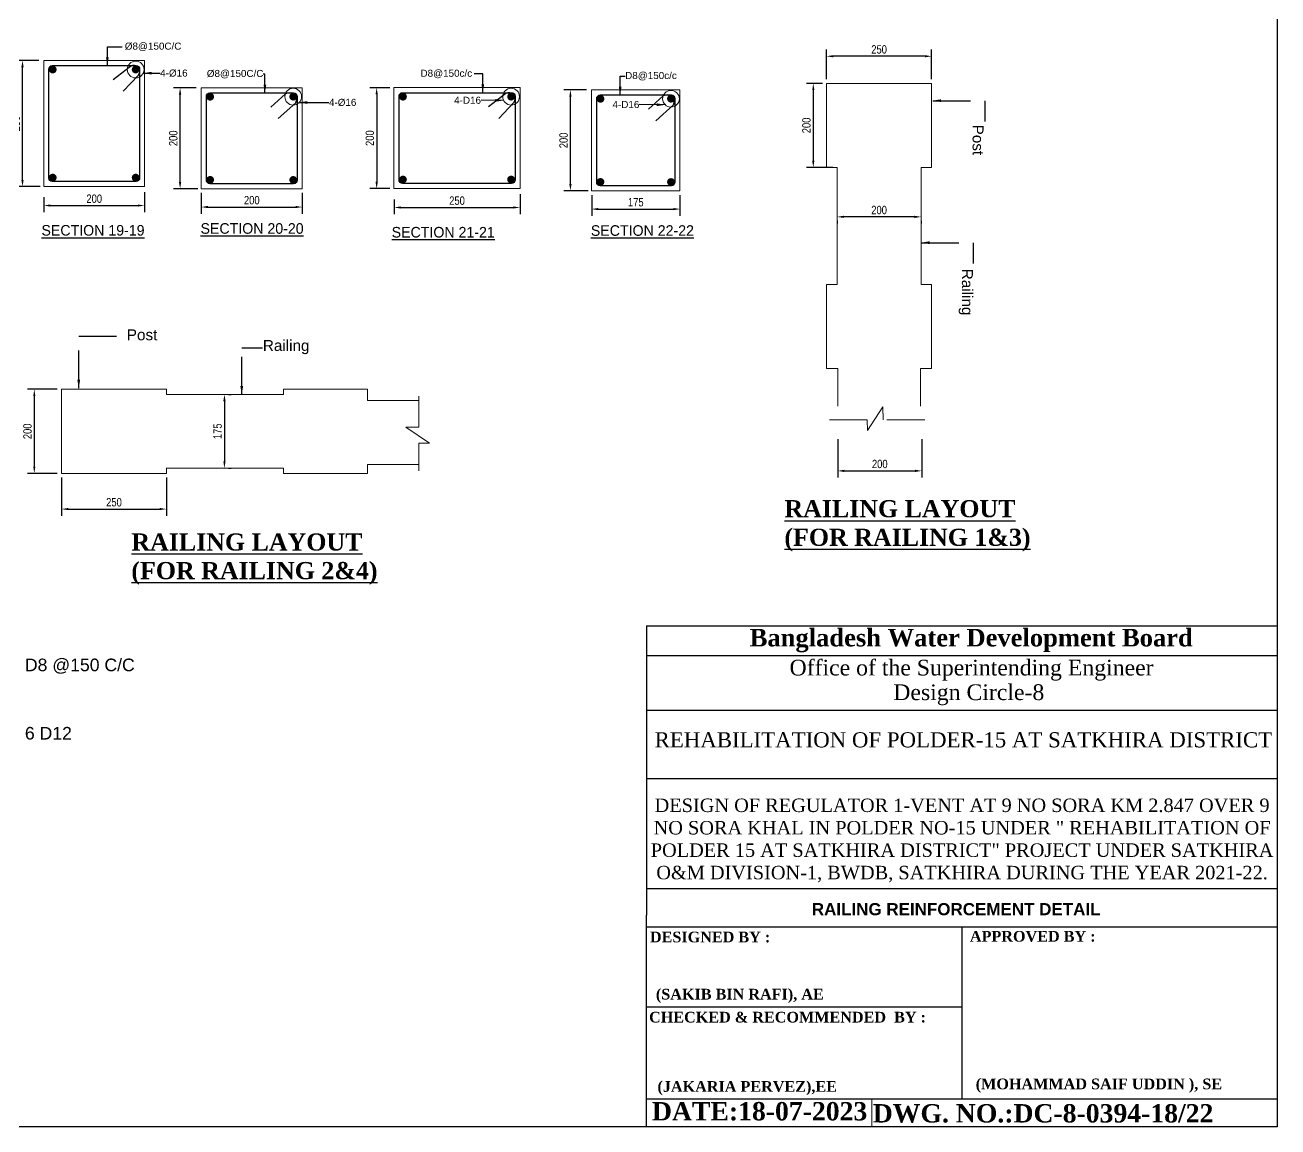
# Model space of a CAD drawing. Extents: x -426260 to 2055400, y -4304674 to -305611.
# Drawn here: x 1138926 to 1153834, y -1922288 to -1909179 of the extents above; entities that cross this region are included whole.
import ezdxf

# ---------------------------------------------------------------- set-up
doc = ezdxf.new("R2010")
doc.units = 0
doc.header["$LTSCALE"] = 300
doc.header["$MEASUREMENT"] = 0
doc.header["$PDMODE"] = 3
doc.linetypes.add('DASHED', pattern=[0.75, 0.5, -0.25])
doc.layers.get('DEFPOINTS').update_dxf_attribs({"linetype": 'CONTINUOUS'})
doc.layers.add('Dim', color=7, linetype='CONTINUOUS', lineweight=9)
doc.layers.add('ROD', color=1, linetype='CONTINUOUS', lineweight=30)
for name, color, linetype in [('LINE', 7, 'CONTINUOUS'), ('REINF.', 1, 'CONTINUOUS'), ('TEXT', 10, 'CONTINUOUS')]:
    doc.layers.add(name, color=color, linetype=linetype)
doc.styles.add('Arial', font='arial.ttf')
doc.styles.add('DIM', font='isocp3.shx')
doc.styles.add('SH-T2', font='arial.ttf', dxfattribs={"width": 0.8})
doc.styles.add('style1', font='times.ttf')
doc.styles.add('text', font='ARIALN.TTF', dxfattribs={"height": 1.6})
doc.dimstyles.new('dim_50', dxfattribs={"dimtxt": 100, "dimasz": 100, "dimexe": 50, "dimexo": 30, "dimgap": 30, "dimtad": 1, "dimdec": 0, "dimzin": 0, "dimdsep": 46, "dimtxsty": 'DIM', "dimcen": 0.09, "dimclrd": 5, "dimclre": 5, "dimclrt": 7, "dimadec": 0, "dimazin": 0, "dimtfac": 1, "dimtdec": 0, "dimtmove": 0, "dimatfit": 3, "dimfxl": 1, "dimtolj": 1, "dimtzin": 0, "dimarcsym": 1})
doc.dimstyles.get("Standard").update_dxf_attribs({"dimtxt": 75, "dimasz": 75, "dimexe": 60, "dimexo": 60, "dimgap": 100, "dimtad": 1, "dimdec": 0, "dimzin": 0, "dimdsep": 46, "dimtxsty": 'style1', "dimcen": 0.09, "dimclrd": 5, "dimclre": 5, "dimadec": 0, "dimazin": 0, "dimtfac": 1, "dimtdec": 0, "dimtofl": 0, "dimtmove": 0, "dimatfit": 3, "dimfxl": 1, "dimtolj": 1, "dimtzin": 0, "dimarcsym": 0})

# ---------------------------------------------------------------- blocks, each defined once
blk = doc.blocks.new('*D623')
at = {"layer": 'DEFPOINTS', "color": 0, "transparency": 16777216}
for p in [(1148596, -1914057), (1149596, -1914057), (1149596, -1914483)]:
    blk.add_point(p, dxfattribs=at)
at = {"layer": 'LINE', "color": 5, "lineweight": -2, "transparency": 16777216}
for p, q in [((1148596, -1914107), (1148596, -1914563)), ((1149596, -1914107), (1149596, -1914563)), ((1148676, -1914483), (1149516, -1914483))]:
    blk.add_line(p, q, dxfattribs=at)
at = {"layer": 'LINE', "color": 5, "transparency": 16777216}
for points in [[(1148676, -1914469), (1148676, -1914496), (1148596, -1914483)], [(1149516, -1914469), (1149516, -1914496), (1149596, -1914483)]]:
    blk.add_solid(points, dxfattribs=at)
at = {"layer": 'LINE', "color": 7, "transparency": 16777216, "insert": (1149096, -1914401), "char_height": 100, "attachment_point": 5, "style": 'SH-T2'}
blk.add_mtext('\\A1;200', dxfattribs=at)
blk = doc.blocks.new('*D624')
at = {"layer": 'DEFPOINTS', "color": 0, "transparency": 16777216}
for p in [(1148588, -1911459), (1148588, -1911461), (1149588, -1911459)]:
    blk.add_point(p, dxfattribs=at)
at = {"layer": 'LINE', "color": 5, "lineweight": -2, "transparency": 16777216}
for p, q in [((1149508, -1911461), (1148668, -1911461)), ((1148588, -1911509), (1148588, -1911541)), ((1149588, -1911509), (1149588, -1911541))]:
    blk.add_line(p, q, dxfattribs=at)
at = {"layer": 'LINE', "color": 5, "transparency": 16777216}
for points in [[(1148668, -1911447), (1148668, -1911474), (1148588, -1911461)], [(1149508, -1911447), (1149508, -1911474), (1149588, -1911461)]]:
    blk.add_solid(points, dxfattribs=at)
at = {"layer": 'LINE', "color": 7, "transparency": 16777216, "insert": (1149088, -1911380), "char_height": 100, "attachment_point": 5, "style": 'SH-T2'}
blk.add_mtext('\\A1;200', dxfattribs=at)
blk = doc.blocks.new('*D625')
at = {"layer": 'DEFPOINTS', "color": 0, "transparency": 16777216}
for p in [(1148463, -1909550), (1148463, -1909873), (1149713, -1909873)]:
    blk.add_point(p, dxfattribs=at)
at = {"layer": 'LINE', "color": 5, "lineweight": -2, "transparency": 16777216}
for p, q in [((1148463, -1909823), (1148463, -1909470)), ((1149633, -1909550), (1148543, -1909550)), ((1149713, -1909823), (1149713, -1909470))]:
    blk.add_line(p, q, dxfattribs=at)
at = {"layer": 'LINE', "color": 5, "transparency": 16777216}
for points in [[(1148543, -1909537), (1148543, -1909563), (1148463, -1909550)], [(1149633, -1909537), (1149633, -1909563), (1149713, -1909550)]]:
    blk.add_solid(points, dxfattribs=at)
at = {"layer": 'LINE', "color": 7, "transparency": 16777216, "insert": (1149088, -1909469), "char_height": 100, "attachment_point": 5, "style": 'SH-T2'}
blk.add_mtext('\\A1;250', dxfattribs=at)
blk = doc.blocks.new('*D626')
at = {"layer": 'DEFPOINTS', "color": 0, "transparency": 16777216}
for p in [(1138896, -1909601), (1139138, -1909601), (1139157, -1911101)]:
    blk.add_point(p, dxfattribs=at)
at = {"layer": 'LINE', "color": 5, "lineweight": -2, "transparency": 16777216}
for p, q in [((1139088, -1909601), (1138816, -1909601)), ((1138896, -1911021), (1138896, -1909681)), ((1139107, -1911101), (1138816, -1911101))]:
    blk.add_line(p, q, dxfattribs=at)
at = {"layer": 'LINE', "color": 5, "transparency": 16777216}
for points in [[(1138882, -1909681), (1138909, -1909681), (1138896, -1909601)], [(1138882, -1911021), (1138909, -1911021), (1138896, -1911101)]]:
    blk.add_solid(points, dxfattribs=at)
at = {"layer": 'LINE', "color": 7, "transparency": 16777216, "insert": (1138815, -1910351), "char_height": 100, "attachment_point": 5, "rotation": 90, "style": 'SH-T2'}
blk.add_mtext('\\A1;250', dxfattribs=at)
blk = doc.blocks.new('*D627')
at = {"layer": 'DEFPOINTS', "color": 0, "transparency": 16777216}
for p in [(1139148, -1911177), (1140349, -1911116), (1140349, -1911326)]:
    blk.add_point(p, dxfattribs=at)
at = {"layer": 'LINE', "color": 5, "lineweight": -2, "transparency": 16777216}
for p, q in [((1140349, -1911166), (1140349, -1911406)), ((1139148, -1911227), (1139148, -1911406)), ((1139228, -1911326), (1140269, -1911326))]:
    blk.add_line(p, q, dxfattribs=at)
at = {"layer": 'LINE', "color": 5, "transparency": 16777216}
for points in [[(1139228, -1911313), (1139228, -1911339), (1139148, -1911326)], [(1140269, -1911313), (1140269, -1911339), (1140349, -1911326)]]:
    blk.add_solid(points, dxfattribs=at)
at = {"layer": 'LINE', "color": 7, "transparency": 16777216, "insert": (1139749, -1911245), "char_height": 100, "attachment_point": 5, "style": 'SH-T2'}
blk.add_mtext('\\A1;200', dxfattribs=at)
blk = doc.blocks.new('*D628')
at = {"layer": 'DEFPOINTS', "color": 0, "transparency": 16777216}
for p in [(1140771, -1909926), (1141013, -1909926), (1141032, -1911126)]:
    blk.add_point(p, dxfattribs=at)
at = {"layer": 'LINE', "color": 5, "lineweight": -2, "transparency": 16777216}
for p, q in [((1140963, -1909926), (1140691, -1909926)), ((1140771, -1911046), (1140771, -1910006)), ((1140982, -1911126), (1140691, -1911126))]:
    blk.add_line(p, q, dxfattribs=at)
at = {"layer": 'LINE', "color": 5, "transparency": 16777216}
for points in [[(1140757, -1910006), (1140784, -1910006), (1140771, -1909926)], [(1140757, -1911046), (1140784, -1911046), (1140771, -1911126)]]:
    blk.add_solid(points, dxfattribs=at)
at = {"layer": 'LINE', "color": 7, "transparency": 16777216, "insert": (1140690, -1910526), "char_height": 100, "attachment_point": 5, "rotation": 90, "style": 'SH-T2'}
blk.add_mtext('\\A1;200', dxfattribs=at)
blk = doc.blocks.new('*D629')
at = {"layer": 'DEFPOINTS', "color": 0, "transparency": 16777216}
for p in [(1141023, -1911126), (1142224, -1911126), (1142224, -1911344)]:
    blk.add_point(p, dxfattribs=at)
at = {"layer": 'LINE', "color": 5, "lineweight": -2, "transparency": 16777216}
for p, q in [((1141023, -1911176), (1141023, -1911424)), ((1142224, -1911176), (1142224, -1911424)), ((1141103, -1911344), (1142144, -1911344))]:
    blk.add_line(p, q, dxfattribs=at)
at = {"layer": 'LINE', "color": 5, "transparency": 16777216}
for points in [[(1141103, -1911330), (1141103, -1911357), (1141023, -1911344)], [(1142144, -1911330), (1142144, -1911357), (1142224, -1911344)]]:
    blk.add_solid(points, dxfattribs=at)
at = {"layer": 'LINE', "color": 7, "transparency": 16777216, "insert": (1141624, -1911263), "char_height": 100, "attachment_point": 5, "style": 'SH-T2'}
blk.add_mtext('\\A1;200', dxfattribs=at)
blk = doc.blocks.new('*D656')
at = {"layer": 'DEFPOINTS', "color": 0, "linetype": 'Continuous', "ltscale": 3, "transparency": 16777216}
for p in [(1141296, -1913574), (1141296, -1914449), (1141298, -1914449)]:
    blk.add_point(p, dxfattribs=at)
at = {"layer": 'REINF.', "color": 5, "linetype": 'Continuous', "lineweight": -2, "ltscale": 3, "transparency": 16777216}
for p, q in [((1141346, -1913574), (1141378, -1913574)), ((1141298, -1913654), (1141298, -1914369)), ((1141346, -1914449), (1141378, -1914449))]:
    blk.add_line(p, q, dxfattribs=at)
at = {"layer": 'REINF.', "color": 5, "linetype": 'Continuous', "ltscale": 3, "transparency": 16777216}
for points in [[(1141285, -1913654), (1141312, -1913654), (1141298, -1913574)], [(1141285, -1914369), (1141312, -1914369), (1141298, -1914449)]]:
    blk.add_solid(points, dxfattribs=at)
at = {"layer": 'REINF.', "color": 7, "linetype": 'Continuous', "lineweight": 9, "ltscale": 3, "transparency": 16777216, "insert": (1141217, -1914012), "char_height": 100, "attachment_point": 5, "rotation": 90, "style": 'SH-T2'}
blk.add_mtext('\\A1;175', dxfattribs=at)
blk = doc.blocks.new('*D657')
at = {"layer": 'DEFPOINTS', "color": 0, "transparency": 16777216}
for p in [(1139359, -1913512), (1139036, -1914512), (1139359, -1914512)]:
    blk.add_point(p, dxfattribs=at)
at = {"layer": 'LINE', "color": 5, "lineweight": -2, "transparency": 16777216}
for p, q in [((1139309, -1913512), (1138956, -1913512)), ((1139036, -1913592), (1139036, -1914432)), ((1139309, -1914512), (1138956, -1914512))]:
    blk.add_line(p, q, dxfattribs=at)
at = {"layer": 'LINE', "color": 5, "transparency": 16777216}
for points in [[(1139023, -1913592), (1139049, -1913592), (1139036, -1913512)], [(1139023, -1914432), (1139049, -1914432), (1139036, -1914512)]]:
    blk.add_solid(points, dxfattribs=at)
at = {"layer": 'LINE', "color": 7, "transparency": 16777216, "insert": (1138955, -1914012), "char_height": 100, "attachment_point": 5, "rotation": 90, "style": 'SH-T2'}
blk.add_mtext('\\A1;200', dxfattribs=at)
blk = doc.blocks.new('*D658')
at = {"layer": 'DEFPOINTS', "color": 0, "transparency": 16777216}
for p in [(1139359, -1914512), (1140609, -1914512), (1140609, -1914937)]:
    blk.add_point(p, dxfattribs=at)
at = {"layer": 'LINE', "color": 5, "lineweight": -2, "transparency": 16777216}
for p, q in [((1139359, -1914562), (1139359, -1915017)), ((1140609, -1914562), (1140609, -1915017)), ((1139439, -1914937), (1140529, -1914937))]:
    blk.add_line(p, q, dxfattribs=at)
at = {"layer": 'LINE', "color": 5, "transparency": 16777216}
for points in [[(1139439, -1914924), (1139439, -1914950), (1139359, -1914937)], [(1140529, -1914924), (1140529, -1914950), (1140609, -1914937)]]:
    blk.add_solid(points, dxfattribs=at)
at = {"layer": 'LINE', "color": 7, "transparency": 16777216, "insert": (1139984, -1914856), "char_height": 100, "attachment_point": 5, "style": 'SH-T2'}
blk.add_mtext('\\A1;250', dxfattribs=at)
blk = doc.blocks.new('*D666')
at = {"layer": 'DEFPOINTS', "color": 0, "transparency": 16777216}
for p in [(1143316, -1911203), (1144816, -1911139), (1144816, -1911349)]:
    blk.add_point(p, dxfattribs=at)
at = {"layer": 'LINE', "color": 5, "lineweight": -2, "transparency": 16777216}
for p, q in [((1144816, -1911189), (1144816, -1911429)), ((1143316, -1911253), (1143316, -1911429)), ((1143396, -1911349), (1144736, -1911349))]:
    blk.add_line(p, q, dxfattribs=at)
at = {"layer": 'LINE', "color": 5, "transparency": 16777216}
for points in [[(1143396, -1911336), (1143396, -1911362), (1143316, -1911349)], [(1144736, -1911336), (1144736, -1911362), (1144816, -1911349)]]:
    blk.add_solid(points, dxfattribs=at)
at = {"layer": 'LINE', "color": 7, "transparency": 16777216, "insert": (1144066, -1911268), "char_height": 100, "attachment_point": 5, "style": 'SH-T2'}
blk.add_mtext('\\A1;250', dxfattribs=at)
blk = doc.blocks.new('*D667')
at = {"layer": 'DEFPOINTS', "color": 0, "transparency": 16777216}
for p in [(1145415, -1909951), (1145657, -1909951), (1145677, -1911151)]:
    blk.add_point(p, dxfattribs=at)
at = {"layer": 'LINE', "color": 5, "lineweight": -2, "transparency": 16777216}
for p, q in [((1145607, -1909951), (1145335, -1909951)), ((1145415, -1911071), (1145415, -1910031)), ((1145627, -1911151), (1145335, -1911151))]:
    blk.add_line(p, q, dxfattribs=at)
at = {"layer": 'LINE', "color": 5, "transparency": 16777216}
for points in [[(1145402, -1910031), (1145429, -1910031), (1145415, -1909951)], [(1145402, -1911071), (1145429, -1911071), (1145415, -1911151)]]:
    blk.add_solid(points, dxfattribs=at)
at = {"layer": 'LINE', "color": 7, "transparency": 16777216, "insert": (1145334, -1910551), "char_height": 100, "attachment_point": 5, "rotation": 90, "style": 'SH-T2'}
blk.add_mtext('\\A1;200', dxfattribs=at)
blk = doc.blocks.new('*D668')
at = {"layer": 'DEFPOINTS', "color": 0, "transparency": 16777216}
for p in [(1145668, -1911151), (1146719, -1911151), (1146719, -1911368)]:
    blk.add_point(p, dxfattribs=at)
at = {"layer": 'LINE', "color": 5, "lineweight": -2, "transparency": 16777216}
for p, q in [((1145668, -1911201), (1145668, -1911448)), ((1146719, -1911201), (1146719, -1911448)), ((1145748, -1911368), (1146639, -1911368))]:
    blk.add_line(p, q, dxfattribs=at)
at = {"layer": 'LINE', "color": 5, "transparency": 16777216}
for points in [[(1145748, -1911355), (1145748, -1911382), (1145668, -1911368)], [(1146639, -1911355), (1146639, -1911382), (1146719, -1911368)]]:
    blk.add_solid(points, dxfattribs=at)
at = {"layer": 'LINE', "color": 7, "transparency": 16777216, "insert": (1146193, -1911287), "char_height": 100, "attachment_point": 5, "style": 'SH-T2'}
blk.add_mtext('\\A1;175', dxfattribs=at)
blk = doc.blocks.new('*D669')
at = {"layer": 'DEFPOINTS', "color": 0, "transparency": 16777216}
for p in [(1143316, -1909924), (1143110, -1911124), (1143316, -1911124)]:
    blk.add_point(p, dxfattribs=at)
at = {"layer": 'LINE', "color": 5, "lineweight": -2, "transparency": 16777216}
for p, q in [((1143266, -1909924), (1143030, -1909924)), ((1143110, -1910004), (1143110, -1911044)), ((1143266, -1911124), (1143030, -1911124))]:
    blk.add_line(p, q, dxfattribs=at)
at = {"layer": 'LINE', "color": 5, "transparency": 16777216}
for points in [[(1143096, -1910004), (1143123, -1910004), (1143110, -1909924)], [(1143096, -1911044), (1143123, -1911044), (1143110, -1911124)]]:
    blk.add_solid(points, dxfattribs=at)
at = {"layer": 'LINE', "color": 7, "transparency": 16777216, "insert": (1143029, -1910524), "char_height": 100, "attachment_point": 5, "rotation": 90, "style": 'SH-T2'}
blk.add_mtext('\\A1;200', dxfattribs=at)
blk = doc.blocks.new('*D699')
at = {"layer": 'DEFPOINTS', "color": 0, "linetype": 'Continuous', "ltscale": 3, "transparency": 16777216}
for p in [(1148463, -1909873), (1148305, -1910873), (1148588, -1910873)]:
    blk.add_point(p, dxfattribs=at)
at = {"layer": 'REINF.', "color": 5, "linetype": 'Continuous', "lineweight": -2, "ltscale": 3, "transparency": 16777216}
for p, q in [((1148413, -1909873), (1148225, -1909873)), ((1148305, -1909953), (1148305, -1910793)), ((1148538, -1910873), (1148225, -1910873))]:
    blk.add_line(p, q, dxfattribs=at)
at = {"layer": 'REINF.', "color": 5, "linetype": 'Continuous', "ltscale": 3, "transparency": 16777216}
for points in [[(1148292, -1909953), (1148318, -1909953), (1148305, -1909873)], [(1148292, -1910793), (1148318, -1910793), (1148305, -1910873)]]:
    blk.add_solid(points, dxfattribs=at)
at = {"layer": 'REINF.', "color": 7, "linetype": 'Continuous', "lineweight": 9, "ltscale": 3, "transparency": 16777216, "insert": (1148224, -1910373), "char_height": 100, "attachment_point": 5, "rotation": 90, "style": 'SH-T2'}
blk.add_mtext('\\A1;200', dxfattribs=at)

msp = doc.modelspace()

# ---------------------------------------------------------------- linework, layer by layer
at = {"layer": 'Dim', "ltscale": 50}
for centre in [(1140242.1, -1909708), (1142117.1, -1910030.7), (1144709.5, -1910030.9), (1146611.6, -1910055.3)]:
    msp.add_circle(centre, 99.7, dxfattribs=at)
at = {"layer": 'LINE', "linetype": 'DASHED', "lineweight": 9, "ltscale": 3}
for p, q in [((1139263, -1909600.9), (1139148.4, -1909600.9)), ((1140229, -1909600.9), (1140349, -1909600.9)), ((1141138, -1909926.1), (1141023.4, -1909926.1)), ((1142104, -1909926.1), (1142224, -1909926.1)), ((1143430.4, -1909923.7), (1143315.8, -1909923.7)), ((1144696.4, -1909923.7), (1144816.4, -1909923.7)), ((1145782.5, -1909950.7), (1145667.9, -1909950.7)), ((1146598.5, -1909950.7), (1146718.5, -1909950.7)), ((1149713, -1909873.2), (1148463, -1909873.2)), ((1148463, -1909873.2), (1149713, -1909873.2)), ((1148463, -1909873.2), (1149713, -1909873.2)), ((1149713, -1909873.2), (1148463, -1909873.2)), ((1148463, -1909873.2), (1149713, -1909873.2)), ((1149713, -1909873.2), (1148463, -1909873.2)), ((1149713, -1909873.2), (1148463, -1909873.2)), ((1148588, -1912264.1), (1148463, -1912264.1)), ((1149588, -1912264.1), (1149713, -1912264.1)), ((1148463, -1913264.1), (1148595.7, -1913264.1)), ((1148595.7, -1913264.1), (1148595.7, -1913876.4)), ((1149713, -1913264.1), (1149580.4, -1913264.1)), ((1149580.4, -1913264.1), (1149580.4, -1913876.4))]:
    msp.add_line(p, q, dxfattribs=at)
at = {"layer": 'LINE'}
for p, q in [((1146321.1, -1916324.9), (1153825.9, -1916324.9)), ((1146321.1, -1916324.9), (1146321.1, -1919769.1)), ((1146321.1, -1916680.7), (1153825.9, -1916680.7)), ((1146321.1, -1917330.7), (1153825.9, -1917330.7)), ((1146329.1, -1918143), (1153833.9, -1918143)), ((1146321.1, -1919451.7), (1153825.9, -1919451.7)), ((1146321.1, -1922287.7), (1146321.1, -1919769.1)), ((1146321.1, -1919906.1), (1153825.9, -1919906.1)), ((1150073.5, -1919906.1), (1150073.5, -1921954.6)), ((1146321.1, -1920859), (1150073.5, -1920859)), ((1146321.1, -1921954.6), (1153825.9, -1921954.6)), ((1147729.2, -1921954.6), (1153825.9, -1921954.6)), ((1147729.2, -1921954.6), (1153825.9, -1921954.6)), ((1147729.2, -1921954.6), (1153825.9, -1921954.6))]:
    msp.add_line(p, q, dxfattribs=at)
at = {"layer": 'LINE', "lineweight": 9}
msp.add_line((1153825.9, -1916974.8), (1153825.9, -1922287.7), dxfattribs=at)
at = {"layer": 'LINE', "color": 7, "lineweight": 9}
for p, q in [((1149003.3, -1921954.6), (1149003.3, -1922287.7)), ((1146570.8, -1922287.7), (1140678.6, -1922287.7)), ((1153825.9, -1922287.7), (1146570.8, -1922287.7)), ((1152277.6, -1922287.7), (1152785, -1922287.7))]:
    msp.add_line(p, q, dxfattribs=at)
at = {"layer": 'LINE'}
msp.add_lwpolyline([(1153825.9, -1922287.7), (1124973.6, -1922287.7), (1124973.6, -1901884.9), (1153825.9, -1901884.9)], close=True, dxfattribs=at)
at = {"layer": 'LINE', "lineweight": 9}
for points in [[(1140349, -1909720.9), (1140349, -1911100.9), (1140349, -1911100.9), (1139148.4, -1911100.9), (1139148.4, -1911100.9), (1139148.4, -1909715.5), (1139148.4, -1909600.9), (1140349, -1909600.9)], [(1142224, -1910046.1), (1142224, -1911126.1), (1142224, -1911126.1), (1141023.4, -1911126.1), (1141023.4, -1911126.1), (1141023.4, -1910040.7), (1141023.4, -1909926.1), (1142224, -1909926.1)], [(1144816.4, -1910043.7), (1144816.4, -1911123.7), (1144816.4, -1911123.7), (1143315.8, -1911123.7), (1143315.8, -1911123.7), (1143315.8, -1910038.3), (1143315.8, -1909923.7), (1144816.4, -1909923.7)], [(1146718.5, -1910070.7), (1146718.5, -1911150.7), (1146718.5, -1911150.7), (1145667.9, -1911150.7), (1145667.9, -1911150.7), (1145667.9, -1910065.3), (1145667.9, -1909950.7), (1146718.5, -1909950.7)]]:
    msp.add_lwpolyline(points, close=True, dxfattribs=at)
at = {"layer": 'LINE', "color": 5, "linetype": 'DASHED', "lineweight": 9, "ltscale": 3}
msp.add_lwpolyline([(1149630.5, -1913876.4), (1149135.7, -1913876.4), (1149131.9, -1913720.7), (1148948.5, -1914001.5), (1148947.5, -1913876.4), (1148492.9, -1913876.4)], dxfattribs=at)
at = {"layer": 'REINF.', "color": 5, "linetype": 'Continuous', "lineweight": 9, "ltscale": 3}
for p, q in [((1148463, -1909873.2), (1148463, -1910873.2)), ((1148463, -1909873.2), (1149713, -1909873.2)), ((1149713, -1909873.2), (1149713, -1910873.2)), ((1148463, -1910873.2), (1148588, -1910873.2)), ((1148588, -1910873.2), (1148588, -1912264.1)), ((1149713, -1910873.2), (1149588, -1910873.2)), ((1149588, -1910873.2), (1149588, -1912264.1)), ((1148463, -1912264.1), (1148463, -1913264.1)), ((1149713, -1912264.1), (1149713, -1913264.1)), ((1139359.5, -1913512), (1139359.5, -1914512)), ((1139359.5, -1914512), (1139359.5, -1913512)), ((1139359.5, -1914512), (1139359.5, -1913512)), ((1139359.5, -1913512), (1139359.5, -1914512)), ((1139359.5, -1914512), (1139359.5, -1913512)), ((1139359.5, -1913512), (1140609.5, -1913512)), ((1139359.5, -1913512), (1139359.5, -1914512)), ((1139359.5, -1913512), (1139359.5, -1914512)), ((1139359.5, -1914512), (1139359.5, -1913512)), ((1140609.5, -1913512), (1140609.5, -1913574.5)), ((1140609.5, -1913574.5), (1142000.3, -1913574.5)), ((1142000.3, -1913574.5), (1142000.3, -1913512)), ((1142000.3, -1913512), (1143000.3, -1913512)), ((1143000.3, -1913512), (1143000.3, -1913645.8)), ((1143000.3, -1913645.8), (1143612.6, -1913645.8)), ((1140609.5, -1914512), (1140609.5, -1914448.7)), ((1140609.5, -1914448.7), (1142000.3, -1914448.7)), ((1142000.3, -1914448.7), (1142000.3, -1914512)), ((1143000.3, -1914512), (1143000.3, -1914408.7)), ((1143000.3, -1914408.7), (1143612.6, -1914408.7)), ((1139359.5, -1914512), (1140609.5, -1914512)), ((1142000.3, -1914512), (1143000.3, -1914512))]:
    msp.add_line(p, q, dxfattribs=at)
msp.add_lwpolyline([(1143612.6, -1913594.5), (1143612.6, -1913964.3), (1143456.9, -1913960.8), (1143737.7, -1914151.9), (1143612.6, -1914152.5), (1143612.6, -1914482.1)], dxfattribs=at)
at = {"layer": 'ROD', "color": 1}
for p, q in [((1140179.1, -1909671.3), (1139974.2, -1909830.3)), ((1140274.7, -1909776.8), (1140094.2, -1909965.9)), ((1142024.7, -1909997), (1141849.8, -1910156)), ((1144646.5, -1909994.2), (1144441.6, -1910153.1)), ((1142149, -1910103.5), (1141938.6, -1910292.5)), ((1144742.1, -1910099.7), (1144561.6, -1910288.7)), ((1146519.2, -1910021.6), (1146344.3, -1910180.6)), ((1146643.5, -1910128.1), (1146433.1, -1910317.1))]:
    msp.add_line(p, q, dxfattribs=at)
for points in [[(1140289, -1909702.9), (1140289, -1910998.9, -0.4142136), (1140247, -1911040.9), (1139250.4, -1911040.9, -0.4142136), (1139208.4, -1910998.9), (1139208.4, -1909702.9, -0.4142136), (1139250.4, -1909660.9), (1140247, -1909660.9, -0.4142136)], [(1142164, -1910028.1), (1142164, -1911024.1, -0.4142136), (1142122, -1911066.1), (1141125.4, -1911066.1, -0.4142136), (1141083.4, -1911024.1), (1141083.4, -1910028.1, -0.4142136), (1141125.4, -1909986.1), (1142122, -1909986.1, -0.4142136)], [(1144756.4, -1910025.7), (1144756.4, -1911021.7, -0.4142136), (1144714.4, -1911063.7), (1143417.8, -1911063.7, -0.4142136), (1143375.8, -1911021.7), (1143375.8, -1910025.7, -0.4142136), (1143417.8, -1909983.7), (1144714.4, -1909983.7, -0.4142136)], [(1146658.5, -1910052.7), (1146658.5, -1911048.7, -0.4142136), (1146616.5, -1911090.7), (1145769.9, -1911090.7, -0.4142136), (1145727.9, -1911048.7), (1145727.9, -1910052.7, -0.4142136), (1145769.9, -1910010.7), (1146616.5, -1910010.7, -0.4142136)]]:
    msp.add_lwpolyline(points, format="xyb", close=True, dxfattribs=at)
at = {"layer": 'ROD', "const_width": 46.1}
for points in [[(1139232.3, -1909708, 1), (1139278.4, -1909708, 1)], [(1140265.1, -1909708, -1), (1140219, -1909708, -1)], [(1141105.2, -1910031.9, 1), (1141151.3, -1910031.9, 1)], [(1142140.2, -1910030.7, -1), (1142094.1, -1910030.7, -1)], [(1143399.7, -1910030.9, 1), (1143445.8, -1910030.9, 1)], [(1144732.5, -1910030.9, -1), (1144686.4, -1910030.9, -1)], [(1145749.7, -1910056.5, 1), (1145795.8, -1910056.5, 1)], [(1146634.7, -1910055.3, -1), (1146588.6, -1910055.3, -1)], [(1139232.3, -1910993.8, -1), (1139278.4, -1910993.8, -1)], [(1140265.1, -1910993.8, 1), (1140219, -1910993.8, 1)], [(1141105.2, -1911020.4, -1), (1141151.3, -1911020.4, -1)], [(1142140.2, -1911021.6, 1), (1142094.1, -1911021.6, 1)], [(1143399.7, -1911016.6, -1), (1143445.8, -1911016.6, -1)], [(1144732.5, -1911016.6, 1), (1144686.4, -1911016.6, 1)], [(1145749.7, -1911045, -1), (1145795.8, -1911045, -1)], [(1146634.7, -1911046.2, 1), (1146588.6, -1911046.2, 1)]]:
    msp.add_lwpolyline(points, format="xyb", close=True, dxfattribs=at)
at = {"layer": 'ROD', "color": 1}
for centre, radius, start, end in [((1140217.7, -1909732.4), 72.2, 322.05471, 122.28242), ((1142069.4, -1910070.8), 86.1, 337.71919, 122.20313), ((1144685.1, -1910055.2), 72.2, 322.05471, 122.28242), ((1146563.9, -1910095.4), 86.1, 337.71919, 122.20313)]:
    msp.add_arc(centre, radius, start, end, dxfattribs=at)

# ---------------------------------------------------------------- texts
at = {"layer": 'Dim', "color": 7, "char_height": 150, "width": 2929.201, "attachment_point": 4}
for s, insert in [('{\\fArial|b0|i0|c0|p34;D8 @150 C/C}', (1138923.9, -1916806)), ('{\\fArial|b0|i0|c0|p34;D8 @150 C/C}', (1138923.9, -1916806)), ('{\\fArial|b0|i0|c0|p34;6 D12 }', (1138923.9, -1917605))]:
    msp.add_mtext(s, dxfattribs=dict(at, insert=insert))
at = {"layer": 'LINE', "color": 4, "char_height": 130, "width": 2453.389, "attachment_point": 5, "style": 'Arial'}
for s, insert in [('Post', (1140318.3, -1912864.6)), ('Railing', (1142033, -1913010.3))]:
    msp.add_mtext(s, dxfattribs=dict(at, insert=insert))
at = {"layer": 'LINE', "color": 7, "lineweight": 9}
for s, insert, char_height, width, attachment_point in [('{\\fTimes New Roman|b1|i0|c0|p18;Bangladesh Water Development Board}', (1147548.5, -1916362), 209.082, 7510.164, 1), ('{\\fTimes New Roman|b0|i0|c0|p18;Office of the Superintending Engineer}', (1148022.4, -1916729.7), 187.108, 6720.876, 1), ('{\\fTimes New Roman|b0|i0|c0|p18;Design Circle-8}', (1149256.6, -1917022.3), 187.108, 6720.876, 1), ('{\\fTimes New Roman Greek|b0|i0|c0|p18;\\C256;REHABILITATION OF POLDER-15 AT SATKHIRA DISTRICT}', (1150090.6, -1917774.8), 180, 10830.767, 8), ('{\\fTimes New Roman Greek|b0|i0|c0|p18;\\C256;DESIGN OF REGULATOR 1-VENT AT 9 NO SORA KM 2.847 OVER 9 NO SORA KHAL IN POLDER NO-15 UNDER " REHABILITATION OF POLDER 15 AT SATKHIRA DISTRICT" PROJECT UNDER SATKHIRA O&M DIVISION-1, BWDB, SATKHIRA DURING THE YEAR 2021-22.}', (1150075.6, -1919378.9), 160, 7561.035, 8), ('{\\fArial|b1|i0|c0|p34;\\C0;RAILING REINFORCEMENT DETAIL}', (1150005, -1919771.3), 144.635, 7133.607, 8)]:
    msp.add_mtext(s, dxfattribs=dict(at, insert=insert, char_height=char_height, width=width, attachment_point=attachment_point))
at = {"layer": 'LINE', "color": 7, "lineweight": 9, "attachment_point": 1}
for s, insert, char_height in [('{\\fTimes New Roman|b1|i0|c0|p18;DESIGNED BY :}', (1146361.3, -1919964.4), 127.285), ('{\\fTimes New Roman|b1|i0|c0|p18;APPROVED BY :}', (1150168.6, -1919956.1), 127.285), ('{\\fTimes New Roman|b1|i0|c0|p18;\\C0;(SAKIB BIN RAFI), AE}', (1146432.1, -1920644.3), 127.285), ('{\\fTimes New Roman|b1|i0|c0|p18;CHECKED & RECOMMENDED  BY :}', (1146350.9, -1920918), 127.285), ('{\\fTimes New Roman|b1|i0|c0|p18;\\C0;(JAKARIA PERVEZ),EE  }', (1146450.7, -1921742.4), 127.285), ('{\\fTimes New Roman|b1|i0|c0|p18;\\C0;(MOHAMMAD SAIF UDDIN ), SE}', (1150237.8, -1921712.1), 127.285), ('{\\fTimes New Roman|b1|i0|c0|p18;DATE:18-07-2023}', (1146385.6, -1921991.8), 218.093), ('{\\fTimes New Roman|b0|i0|c0|p18; \\fTimes New Roman|b1|i0|c0|p18;DWG. NO.:DC-8-0394-18/22}', (1148930.4, -1922016.5), 218.093)]:
    msp.add_mtext(s, dxfattribs=dict(at, insert=insert, char_height=char_height))
at = {"layer": 'TEXT', "char_height": 84, "style": 'Arial'}
for s, insert, attachment_point in [('%%C8@150C/C', (1140112.9, -1909437.9), 4), ('4-%%C16', (1140534.1, -1909751.3), 4), ('%%C8@150C/C', (1141088.8, -1909763.1), 4), ('4-%%C16', (1142542.1, -1910100), 4), ('4-D16', (1144351.4, -1910074.1), 6), ('4-D16', (1146235.5, -1910124.6), 6)]:
    msp.add_mtext(s, dxfattribs=dict(at, insert=insert, attachment_point=attachment_point))
at = {"layer": 'TEXT'}
for s, insert, char_height, width, attachment_point, style in [('D8@150c/c', (1143631.2, -1909760.7), 84, 630.613, 4, 'Arial'), ('D8@150c/c', (1146066.4, -1909787.7), 84, 1454.309, 4, 'Arial'), ('{\\fTimes New Roman|b1|i0|c0|p18;\\L\\C6;RAILING LAYOUT (FOR RAILING 1&3)}', (1147961.4, -1914830.2), 204.12, 3222.389, 1, 'text'), ('{\\fTimes New Roman|b1|i0|c0|p18;\\L\\C6;RAILING LAYOUT\\P(FOR RAILING 2&4)}', (1140190.9, -1915226.6), 204.12, 7036.872, 1, 'text')]:
    msp.add_mtext(s, dxfattribs=dict(at, insert=insert, char_height=char_height, width=width, attachment_point=attachment_point, style=style))
at = {"layer": 'TEXT', "char_height": 130, "attachment_point": 4, "rotation": 270, "style": 'Arial'}
for s, insert in [('Post', (1150264.8, -1910363.5)), ('Railing', (1150119.2, -1912078.2))]:
    msp.add_mtext(s, dxfattribs=dict(at, insert=insert))
at = {"layer": 'TEXT', "color": 4, "insert": (1139121, -1911621.6), "char_height": 450, "width": 1653.639, "attachment_point": 4, "line_spacing_factor": 0.64}
msp.add_mtext('{\\H0.28x;\\L\\C6;SECTION 19-19}', dxfattribs=at)
at = {"layer": 'TEXT', "color": 4, "char_height": 450, "attachment_point": 4, "line_spacing_factor": 0.64}
for s, insert in [('{\\H0.28x;\\L\\C6;SECTION 20-20}', (1141014, -1911599.6)), ('{\\H0.28x;\\L\\C6;SECTION 21-21}', (1143288.4, -1911644.4)), ('{\\H0.28x;\\L\\C6;SECTION 22-22}', (1145658.5, -1911624.2))]:
    msp.add_mtext(s, dxfattribs=dict(at, insert=insert))

# ---------------------------------------------------------------- dimensions: what is measured, and where the dimension line sits
at = {"layer": 'LINE', "color": 0}
for base, p1, p2, text, picture, middle in [((1148463, -1909549.9), (1149713, -1909873.2), (1148463, -1909873.2), '250', '*D625', (1149088, -1909468.8)), ((1140349, -1911326.2), (1139148.4, -1911177.1), (1140349, -1911116.3), '200', '*D627', (1139748.7, -1911245.1)), ((1142224, -1911343.8), (1141023.4, -1911126.1), (1142224, -1911126.1), '200', '*D629', (1141623.7, -1911262.7)), ((1144816.4, -1911349), (1143315.8, -1911202.9), (1144816.4, -1911139.1), '250', '*D666', (1144066.1, -1911267.9)), ((1146718.5, -1911368.4), (1145667.9, -1911150.7), (1146718.5, -1911150.7), '175', '*D668', (1146193.2, -1911287.3)), ((1148588, -1911460.7), (1149588, -1911458.6), (1148588, -1911458.6), '200', '*D624', (1149088, -1911379.7)), ((1149595.7, -1914482.5), (1148595.7, -1914057.3), (1149595.7, -1914057.3), '200', '*D623', (1149095.7, -1914401.5)), ((1140609.5, -1914937.2), (1139359.5, -1914512), (1140609.5, -1914512), '250', '*D658', (1139984.5, -1914856.1))]:
    dim = msp.add_linear_dim(base=base, p1=p1, p2=p2, text=text, dimstyle='dim_50', override={"dimasz": 80, "dimexe": 80, "dimexo": 50, "dimtxsty": 'SH-T2'}, dxfattribs=at)
    dim.commit()
    dim.dimension.update_dxf_attribs({"geometry": picture, "text_midpoint": middle})
for base, p1, p2, text, picture, middle in [((1138895.7, -1909600.9), (1139157.3, -1911100.9), (1139137.9, -1909600.9), '250', '*D626', (1138814.7, -1910350.9)), ((1140770.7, -1909926.1), (1141032.3, -1911126.1), (1141012.9, -1909926.1), '200', '*D628', (1140689.7, -1910526.1)), ((1143109.8, -1911123.7), (1143315.8, -1909923.7), (1143315.8, -1911123.7), '200', '*D669', (1143028.8, -1910523.7)), ((1145415.2, -1909950.7), (1145676.7, -1911150.7), (1145657.4, -1909950.7), '200', '*D667', (1145334.2, -1910550.7)), ((1139036.1, -1914512), (1139359.5, -1913512), (1139359.5, -1914512), '200', '*D657', (1138955.1, -1914012))]:
    dim = msp.add_linear_dim(base=base, p1=p1, p2=p2, angle=90, text=text, dimstyle='dim_50', override={"dimasz": 80, "dimexe": 80, "dimexo": 50, "dimtxsty": 'SH-T2'}, dxfattribs=at)
    dim.commit()
    dim.dimension.update_dxf_attribs({"geometry": picture, "text_midpoint": middle})
at = {"layer": 'REINF.', "color": 5, "linetype": 'Continuous', "lineweight": 9, "ltscale": 3}
dim = msp.add_linear_dim(base=(1148305, -1910873.2), p1=(1148463, -1909873.2), p2=(1148588, -1910873.2), angle=90, text='200', dimstyle='dim_50', override={"dimasz": 80, "dimexe": 80, "dimexo": 50, "dimtxsty": 'SH-T2'}, dxfattribs=at)
dim.commit()
dim.dimension.update_dxf_attribs({"geometry": '*D699', "text_midpoint": (1148305, -1910373.2), "dimtype": 160})
dim = msp.add_linear_dim(base=(1141298.4, -1914448.7), p1=(1141296.3, -1913574.5), p2=(1141296.3, -1914448.7), angle=90, text='175', dimstyle='dim_50', override={"dimasz": 80, "dimexe": 80, "dimexo": 50, "dimtxsty": 'SH-T2'}, dxfattribs=at)
dim.commit()
dim.dimension.update_dxf_attribs({"geometry": '*D656', "text_midpoint": (1141217.3, -1914011.6)})

# ---------------------------------------------------------------- leaders
at = {"layer": 'Dim', "linetype": 'DASHED', "lineweight": 9, "ltscale": 3}
for points in [[(1139905.2, -1909660.9), (1139905.2, -1909437.9), (1140081.8, -1909437.9)], [(1140333.7, -1909751.3), (1140534.1, -1909751.3)], [(1141780.2, -1909986.1), (1141780.2, -1909763.1), (1141759.8, -1909763.1)], [(1144372.6, -1909983.7), (1144372.6, -1909760.7), (1144269.5, -1909760.7)], [(1146007.2, -1910010.7), (1146007.2, -1909787.7), (1146066.4, -1909787.7)], [(1142185.1, -1910100.1), (1142542.1, -1910100)], [(1144620.2, -1910075.3), (1144351.4, -1910074.1)], [(1146543.1, -1910127.8), (1146235, -1910124.7)], [(1149726, -1910078.5), (1150344.7, -1910078.5), (1150344.5, -1910324.9)], [(1149588, -1911768.3), (1150206.8, -1911768.3), (1150206.5, -1912014.7)], [(1139564.8, -1913499), (1139564.8, -1912880.3), (1140061.2, -1912880.5)], [(1141504.5, -1913574.5), (1141504.5, -1913018.2), (1141750.9, -1913018.5)]]:
    msp.add_leader(points, dimstyle='Standard', override={"dimasz": 100, "dimgap": 12, "dimtad": 0, "dimfxl": 4}, dxfattribs=at)

doc.saveas('drawing.dxf')
